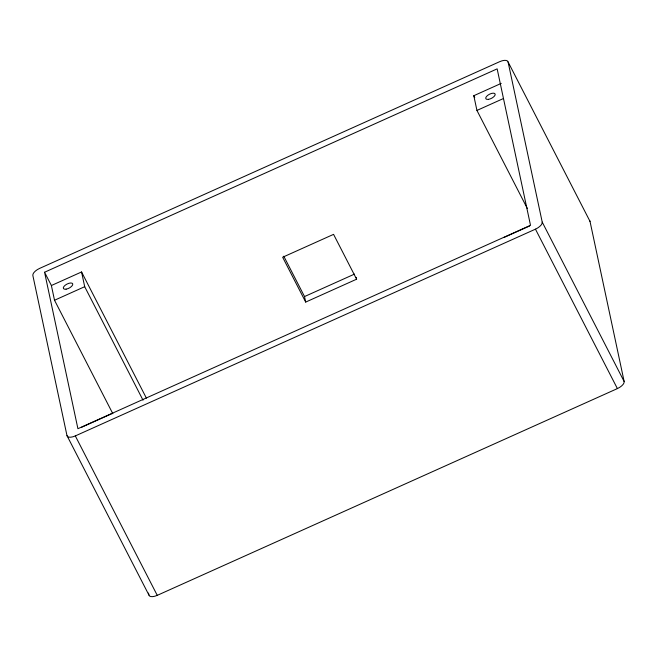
<?xml version="1.0" encoding="UTF-8"?>
<svg xmlns="http://www.w3.org/2000/svg" width="657" height="657" viewBox="0 0 657 657"><rect width="100%" height="100%" fill="white"/><g stroke="black" fill="none" stroke-linecap="round" stroke-linejoin="round"><path stroke-width="0.99" d="M44.561 272.236L497.152 68.862L530.511 225.335L77.912 428.709L44.561 272.236L51.386 285.524L54.523 300.249L112.848 413.738M51.386 285.524L81.558 271.965L146.412 398.158M527.333 208.483L476.941 110.433L473.804 95.708L501.234 83.382M54.523 300.249L84.696 286.69L81.558 271.965M476.941 110.433L503.459 98.517M356.217 277.361L356.611 279.2L305.694 302.08L304.52 296.562L354.509 274.1M81.599 427.264L111.772 413.705M504.026 237.448L529.624 225.942M66.989 435.632A8.319 3.663 -27.2 0 0 75.317 435.919L535.455 229.162A8.319 3.663 -27.2 0 0 542.214 222.091L508.075 61.939A8.319 3.663 -27.2 0 0 499.747 61.651L39.609 268.409A8.319 3.663 -27.2 0 0 32.85 275.48L66.989 435.632L148.925 595.061A8.319 3.663 -27.2 0 0 157.253 595.349L617.391 388.591A8.319 3.663 -27.2 0 0 624.15 381.52L590.011 221.368L508.075 61.939M542.214 222.091L624.15 381.52M473.804 95.708L474.74 97.523M535.455 229.162L617.391 388.591M356.611 279.2L333.567 234.36L282.65 257.24L305.694 302.08M283.775 256.205L304.52 296.562M84.696 286.69L143.021 400.179M75.317 435.919L157.253 595.349M148.498 593.057L148.925 595.061M589.551 220.53A8.319 3.663 -27.2 0 1 590.011 221.368M488.529 99.347A5.199 2.283 -27.2 0 0 495.173 94.173A5.199 2.283 -27.2 0 0 487.683 95.355A5.199 2.283 -27.2 0 0 488.529 99.347M66.111 289.162A5.199 2.283 -27.2 0 0 72.755 283.988A5.199 2.283 -27.2 0 0 65.257 285.179A5.199 2.283 -27.2 0 0 66.111 289.162"/></g></svg>
